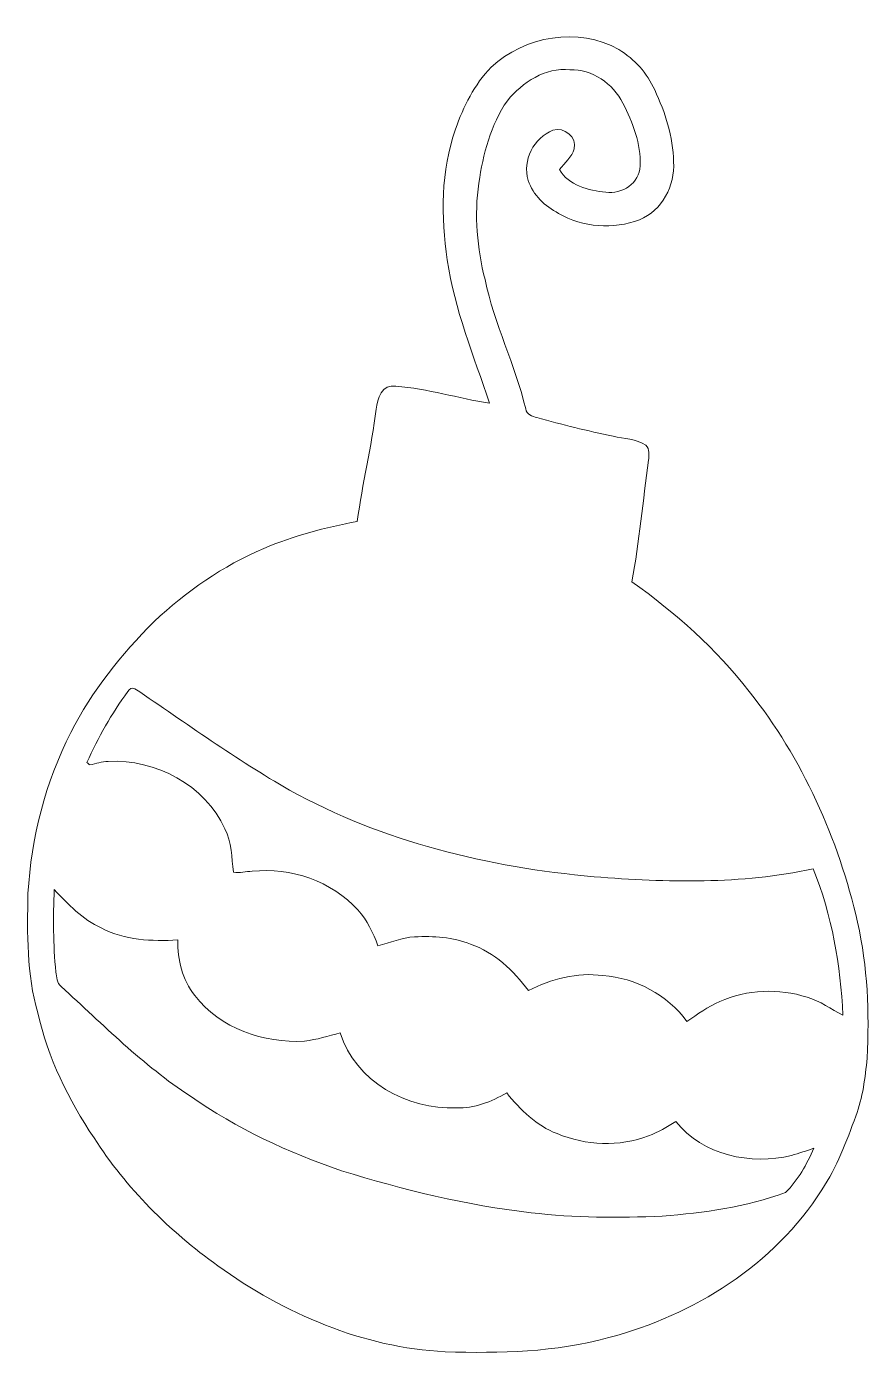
# Model space of a CAD drawing. Header units: centimetres. Extents: x -10.3 to 10.3, y -16.2 to 16.4.
import ezdxf

# ---------------------------------------------------------------- set-up
doc = ezdxf.new("R2010")
doc.units = ezdxf.units.CM
doc.header["$MEASUREMENT"] = 0
doc.layers.add('Layer 1', color=7, linetype='Continuous')

msp = doc.modelspace()

# ---------------------------------------------------------------- linework, layer by layer
at = {"layer": 'Layer 1', "color": 250, "lineweight": 9}
for points, knots in [([(1.06385, 15.39462), (1.88583, 16.15874), (3.20169, 16.39157), (4.19476, 15.82572), (4.19476, 15.82572), (4.5814, 15.59747), (4.88973, 15.2454), (5.07529, 14.83723), (5.07529, 14.83723), (5.33247, 14.28443), (5.53249, 13.69), (5.53743, 13.0744), (5.53743, 13.0744), (5.57941, 12.49197), (5.25521, 11.87249), (4.70099, 11.65059), (4.70099, 11.65059), (4.06, 11.40224), (3.31105, 11.46538), (2.71591, 11.80722), (2.71591, 11.80722), (2.38853, 11.98326), (2.08691, 12.25384), (1.97402, 12.61791), (1.97402, 12.61791), (1.8195, 13.10615), (2.11125, 13.6653), (2.58009, 13.84593), (2.58009, 13.84593), (2.85138, 13.93624), (3.16958, 13.68083), (3.10362, 13.39225), (3.10362, 13.39225), (3.04012, 13.18764), (2.87325, 13.043), (2.73708, 12.88602), (2.73708, 12.88602), (2.96074, 12.49373), (3.45675, 12.35826), (3.87761, 12.3311), (3.87761, 12.3311), (4.27096, 12.26407), (4.71263, 12.54912), (4.71652, 12.9721), (4.71652, 12.9721), (4.7398, 13.5129), (4.53872, 14.03925), (4.296, 14.51409), (4.296, 14.51409), (4.04765, 14.9921), (3.5467, 15.34347), (2.99708, 15.33324), (2.99708, 15.33324), (2.38889, 15.39003), (1.82868, 15.02808), (1.46214, 14.57194), (1.46214, 14.57194), (1.04234, 13.9821), (0.86912, 13.25608), (0.76152, 12.55158), (0.76152, 12.55158), (0.64334, 11.76066), (0.71919, 10.95315), (0.91357, 10.18092), (0.91357, 10.18092), (1.139, 9.09119), (1.65511, 8.09036), (1.91087, 7.00909), (1.91087, 7.00909), (1.93557, 6.87715), (2.07245, 6.82882), (2.18569, 6.79602), (2.18569, 6.79602), (2.80411, 6.62668), (3.42641, 6.46687), (4.05506, 6.33882), (4.05506, 6.33882), (4.32564, 6.28061), (4.62091, 6.27673), (4.85833, 6.11657), (4.85833, 6.11657), (4.95852, 6.02449), (4.92748, 5.87209), (4.92536, 5.74827), (4.92536, 5.74827), (4.78601, 4.75555), (4.70135, 3.75507), (4.51261, 2.76976), (4.51261, 2.76976), (5.58505, 2.00564), (6.58306, 1.12122), (7.39128, 0.07771), (7.39128, 0.07771), (8.70255, -1.57153), (9.58414, -3.53932), (10.05122, -5.58791), (10.05122, -5.58791), (10.30063, -6.6794), (10.34332, -7.80511), (10.28511, -8.92024), (10.28511, -8.92024), (10.24102, -9.40108), (10.17857, -9.88791), (10.01065, -10.3437), (10.01065, -10.3437), (9.7771, -10.96565), (9.5485, -11.59853), (9.17316, -12.15275), (9.17316, -12.15275), (8.00264, -13.99813), (6.03485, -15.22685), (3.94781, -15.77824), (3.94781, -15.77824), (2.64571, -16.13736), (1.27975, -16.16664), (-0.06186, -16.12503), (-0.06186, -16.12503), (-2.08504, -16.02484), (-4.01438, -15.19122), (-5.64034, -14.01365), (-5.64034, -14.01365), (-6.83344, -13.16734), (-7.88295, -12.1083), (-8.67917, -10.87851), (-8.67917, -10.87851), (-9.30324, -9.94083), (-9.80877, -8.91212), (-10.06065, -7.80899), (-10.06065, -7.80899), (-10.33404, -6.86038), (-10.31712, -5.85954), (-10.29983, -4.88164), (-10.29983, -4.88164), (-10.21975, -3.51146), (-9.87086, -2.15467), (-9.24643, -0.93053), (-9.24643, -0.93053), (-8.73103, 0.08794), (-8.0096, 0.98717), (-7.20633, 1.79256), (-7.20633, 1.79256), (-6.41504, 2.52916), (-5.51617, 3.1617), (-4.51674, 3.58292), (-4.51674, 3.58292), (-3.78225, 3.89971), (-3.00438, 4.10326), (-2.2198, 4.24931), (-2.2198, 4.24931), (-2.0988, 5.17218), (-1.8709, 6.07741), (-1.75766, 7.00168), (-1.75766, 7.00168), (-1.73614, 7.25886), (-1.60491, 7.62822), (-1.27153, 7.56542), (-1.27153, 7.56542), (-0.49472, 7.50827), (0.25494, 7.26733), (1.02329, 7.15091), (1.02329, 7.15091), (0.63735, 8.30802), (0.16215, 9.44855), (-0.01353, 10.66387), (-0.01353, 10.66387), (-0.17334, 11.72997), (-0.1684, 12.84686), (0.18791, 13.87485), (0.18791, 13.87485), (0.3844, 14.42766), (0.65146, 14.96988), (1.06385, 15.39462), (1.06385, 15.39462), (1.06385, 15.39462), (1.06385, 15.39462), (1.06385, 15.39462)], [0, 0, 0, 0, 0.02222222, 0.02222222, 0.02222222, 0.02222222, 0.04444444, 0.04444444, 0.04444444, 0.04444444, 0.06666667, 0.06666667, 0.06666667, 0.06666667, 0.08888889, 0.08888889, 0.08888889, 0.08888889, 0.11111111, 0.11111111, 0.11111111, 0.11111111, 0.13333333, 0.13333333, 0.13333333, 0.13333333, 0.15555556, 0.15555556, 0.15555556, 0.15555556, 0.17777778, 0.17777778, 0.17777778, 0.17777778, 0.2, 0.2, 0.2, 0.2, 0.22222222, 0.22222222, 0.22222222, 0.22222222, 0.24444444, 0.24444444, 0.24444444, 0.24444444, 0.26666667, 0.26666667, 0.26666667, 0.26666667, 0.28888889, 0.28888889, 0.28888889, 0.28888889, 0.31111111, 0.31111111, 0.31111111, 0.31111111, 0.33333333, 0.33333333, 0.33333333, 0.33333333, 0.35555556, 0.35555556, 0.35555556, 0.35555556, 0.37777778, 0.37777778, 0.37777778, 0.37777778, 0.4, 0.4, 0.4, 0.4, 0.42222222, 0.42222222, 0.42222222, 0.42222222, 0.44444444, 0.44444444, 0.44444444, 0.44444444, 0.46666667, 0.46666667, 0.46666667, 0.46666667, 0.48888889, 0.48888889, 0.48888889, 0.48888889, 0.51111111, 0.51111111, 0.51111111, 0.51111111, 0.53333333, 0.53333333, 0.53333333, 0.53333333, 0.55555556, 0.55555556, 0.55555556, 0.55555556, 0.57777778, 0.57777778, 0.57777778, 0.57777778, 0.6, 0.6, 0.6, 0.6, 0.62222222, 0.62222222, 0.62222222, 0.62222222, 0.64444444, 0.64444444, 0.64444444, 0.64444444, 0.66666667, 0.66666667, 0.66666667, 0.66666667, 0.68888889, 0.68888889, 0.68888889, 0.68888889, 0.71111111, 0.71111111, 0.71111111, 0.71111111, 0.73333333, 0.73333333, 0.73333333, 0.73333333, 0.75555556, 0.75555556, 0.75555556, 0.75555556, 0.77777778, 0.77777778, 0.77777778, 0.77777778, 0.8, 0.8, 0.8, 0.8, 0.82222222, 0.82222222, 0.82222222, 0.82222222, 0.84444444, 0.84444444, 0.84444444, 0.84444444, 0.86666667, 0.86666667, 0.86666667, 0.86666667, 0.88888889, 0.88888889, 0.88888889, 0.88888889, 0.91111111, 0.91111111, 0.91111111, 0.91111111, 0.93333333, 0.93333333, 0.93333333, 0.93333333, 0.95555556, 0.95555556, 0.95555556, 0.95555556, 1, 1, 1, 1]), ([(-7.85014, 0.07171), (-8.24914, -0.46663), (-8.5811, -1.05436), (-8.85203, -1.66678), (-8.85203, -1.66678), (-8.82875, -1.68654), (-8.80546, -1.70664), (-8.78183, -1.72675), (-8.78183, -1.72675), (-8.63225, -1.69006), (-8.48303, -1.64456), (-8.32816, -1.63856), (-8.32816, -1.63856), (-7.16893, -1.57612), (-5.95749, -2.21853), (-5.47031, -3.2952), (-5.47031, -3.2952), (-5.30097, -3.62152), (-5.30591, -3.9997), (-5.2544, -4.35494), (-5.2544, -4.35494), (-5.10305, -4.38492), (-4.94924, -4.33696), (-4.79756, -4.33589), (-4.79756, -4.33589), (-3.8514, -4.23324), (-2.84951, -4.57755), (-2.20357, -5.28487), (-2.20357, -5.28487), (-1.97462, -5.53464), (-1.83351, -5.84826), (-1.71321, -6.16152), (-1.71321, -6.16152), (-1.41406, -6.08638), (-1.12478, -5.96044), (-0.81328, -5.94421), (-0.81328, -5.94421), (-0.3529, -5.91881), (0.1237, -5.95268), (0.55656, -6.12201), (0.55656, -6.12201), (1.14676, -6.32345), (1.6089, -6.77465), (1.97614, -7.26325), (1.97614, -7.26325), (2.536, -6.97221), (3.17382, -6.80993), (3.8067, -6.89389), (3.8067, -6.89389), (4.61562, -6.94928), (5.38397, -7.36732), (5.86728, -8.0196), (5.86728, -8.0196), (6.12586, -7.84321), (6.38163, -7.65765), (6.6709, -7.53347), (6.6709, -7.53347), (7.33871, -7.22797), (8.11835, -7.20469), (8.81544, -7.42623), (8.81544, -7.42623), (9.13329, -7.51689), (9.40105, -7.71727), (9.68962, -7.87003), (9.68962, -7.87003), (9.63882, -6.64412), (9.42433, -5.41504), (8.96113, -4.27487), (8.96113, -4.27487), (7.19866, -4.65869), (5.37762, -4.61282), (3.5901, -4.46854), (3.5901, -4.46854), (0.99718, -4.24171), (-1.59468, -3.60953), (-3.88385, -2.34376), (-3.88385, -2.34376), (-5.19478, -1.58917), (-6.42316, -0.70264), (-7.67517, 0.14368), (-7.67517, 0.14368), (-7.74184, 0.18813), (-7.82122, 0.13768), (-7.85014, 0.07171), (-7.85014, 0.07171), (-7.85014, 0.07171), (-7.85014, 0.07171), (-7.85014, 0.07171)], [0, 0, 0, 0, 0.04347826, 0.04347826, 0.04347826, 0.04347826, 0.08695652, 0.08695652, 0.08695652, 0.08695652, 0.13043478, 0.13043478, 0.13043478, 0.13043478, 0.17391304, 0.17391304, 0.17391304, 0.17391304, 0.2173913, 0.2173913, 0.2173913, 0.2173913, 0.26086957, 0.26086957, 0.26086957, 0.26086957, 0.30434783, 0.30434783, 0.30434783, 0.30434783, 0.34782609, 0.34782609, 0.34782609, 0.34782609, 0.39130435, 0.39130435, 0.39130435, 0.39130435, 0.43478261, 0.43478261, 0.43478261, 0.43478261, 0.47826087, 0.47826087, 0.47826087, 0.47826087, 0.52173913, 0.52173913, 0.52173913, 0.52173913, 0.56521739, 0.56521739, 0.56521739, 0.56521739, 0.60869565, 0.60869565, 0.60869565, 0.60869565, 0.65217391, 0.65217391, 0.65217391, 0.65217391, 0.69565217, 0.69565217, 0.69565217, 0.69565217, 0.73913043, 0.73913043, 0.73913043, 0.73913043, 0.7826087, 0.7826087, 0.7826087, 0.7826087, 0.82608696, 0.82608696, 0.82608696, 0.82608696, 0.86956522, 0.86956522, 0.86956522, 0.86956522, 0.91304348, 0.91304348, 0.91304348, 0.91304348, 1, 1, 1, 1]), ([(-9.65601, -4.78569), (-9.67894, -5.45914), (-9.68318, -6.13577), (-9.61543, -6.80781), (-9.61543, -6.80781), (-9.59922, -6.93411), (-9.59075, -7.07874), (-9.48245, -7.16518), (-9.48245, -7.16518), (-8.45974, -8.09792), (-7.47867, -9.09205), (-6.31591, -9.85511), (-6.31591, -9.85511), (-5.1782, -10.64251), (-3.91772, -11.2387), (-2.60963, -11.68355), (-2.60963, -11.68355), (-1.09056, -12.15275), (0.46237, -12.52951), (2.04352, -12.71261), (2.04352, -12.71261), (3.10926, -12.84596), (4.1877, -12.84278), (5.25909, -12.79551), (5.25909, -12.79551), (6.2825, -12.71331), (7.32002, -12.57996), (8.28451, -12.21484), (8.28451, -12.21484), (8.59847, -11.91744), (8.80027, -11.52128), (8.98159, -11.13322), (8.98159, -11.13322), (8.79886, -11.19319), (8.61577, -11.25387), (8.43127, -11.30714), (8.43127, -11.30714), (7.43255, -11.5495), (6.25639, -11.30784), (5.59246, -10.4767), (5.59246, -10.4767), (5.37409, -10.60229), (5.16137, -10.74269), (4.92395, -10.83018), (4.92395, -10.83018), (4.20534, -11.10147), (3.38584, -11.06513), (2.67958, -10.77303), (2.67958, -10.77303), (2.17581, -10.57724), (1.77929, -10.18671), (1.4445, -9.77397), (1.4445, -9.77397), (1.06703, -9.98528), (0.65216, -10.16308), (0.20943, -10.14121), (0.20943, -10.14121), (-0.98649, -10.19835), (-2.28083, -9.48751), (-2.63891, -8.3004), (-2.63891, -8.3004), (-2.92783, -8.37731), (-3.21534, -8.46657), (-3.51344, -8.5022), (-3.51344, -8.5022), (-4.51497, -8.56182), (-5.58319, -8.1974), (-6.20655, -7.38178), (-6.20655, -7.38178), (-6.51135, -6.99761), (-6.63094, -6.50336), (-6.62213, -6.02076), (-6.62213, -6.02076), (-7.25748, -6.05781), (-7.92846, -6.02888), (-8.50314, -5.72655), (-8.50314, -5.72655), (-8.95998, -5.51206), (-9.31488, -5.14693), (-9.65601, -4.78569)], [0, 0, 0, 0, 0.04761905, 0.04761905, 0.04761905, 0.04761905, 0.0952381, 0.0952381, 0.0952381, 0.0952381, 0.14285714, 0.14285714, 0.14285714, 0.14285714, 0.19047619, 0.19047619, 0.19047619, 0.19047619, 0.23809524, 0.23809524, 0.23809524, 0.23809524, 0.28571429, 0.28571429, 0.28571429, 0.28571429, 0.33333333, 0.33333333, 0.33333333, 0.33333333, 0.38095238, 0.38095238, 0.38095238, 0.38095238, 0.42857143, 0.42857143, 0.42857143, 0.42857143, 0.47619048, 0.47619048, 0.47619048, 0.47619048, 0.52380952, 0.52380952, 0.52380952, 0.52380952, 0.57142857, 0.57142857, 0.57142857, 0.57142857, 0.61904762, 0.61904762, 0.61904762, 0.61904762, 0.66666667, 0.66666667, 0.66666667, 0.66666667, 0.71428571, 0.71428571, 0.71428571, 0.71428571, 0.76190476, 0.76190476, 0.76190476, 0.76190476, 0.80952381, 0.80952381, 0.80952381, 0.80952381, 0.85714286, 0.85714286, 0.85714286, 0.85714286, 0.9047619, 0.9047619, 0.9047619, 0.9047619, 1, 1, 1, 1])]:
    msp.add_open_spline(points, degree=3, knots=knots, dxfattribs=at)

doc.saveas('drawing.dxf')
